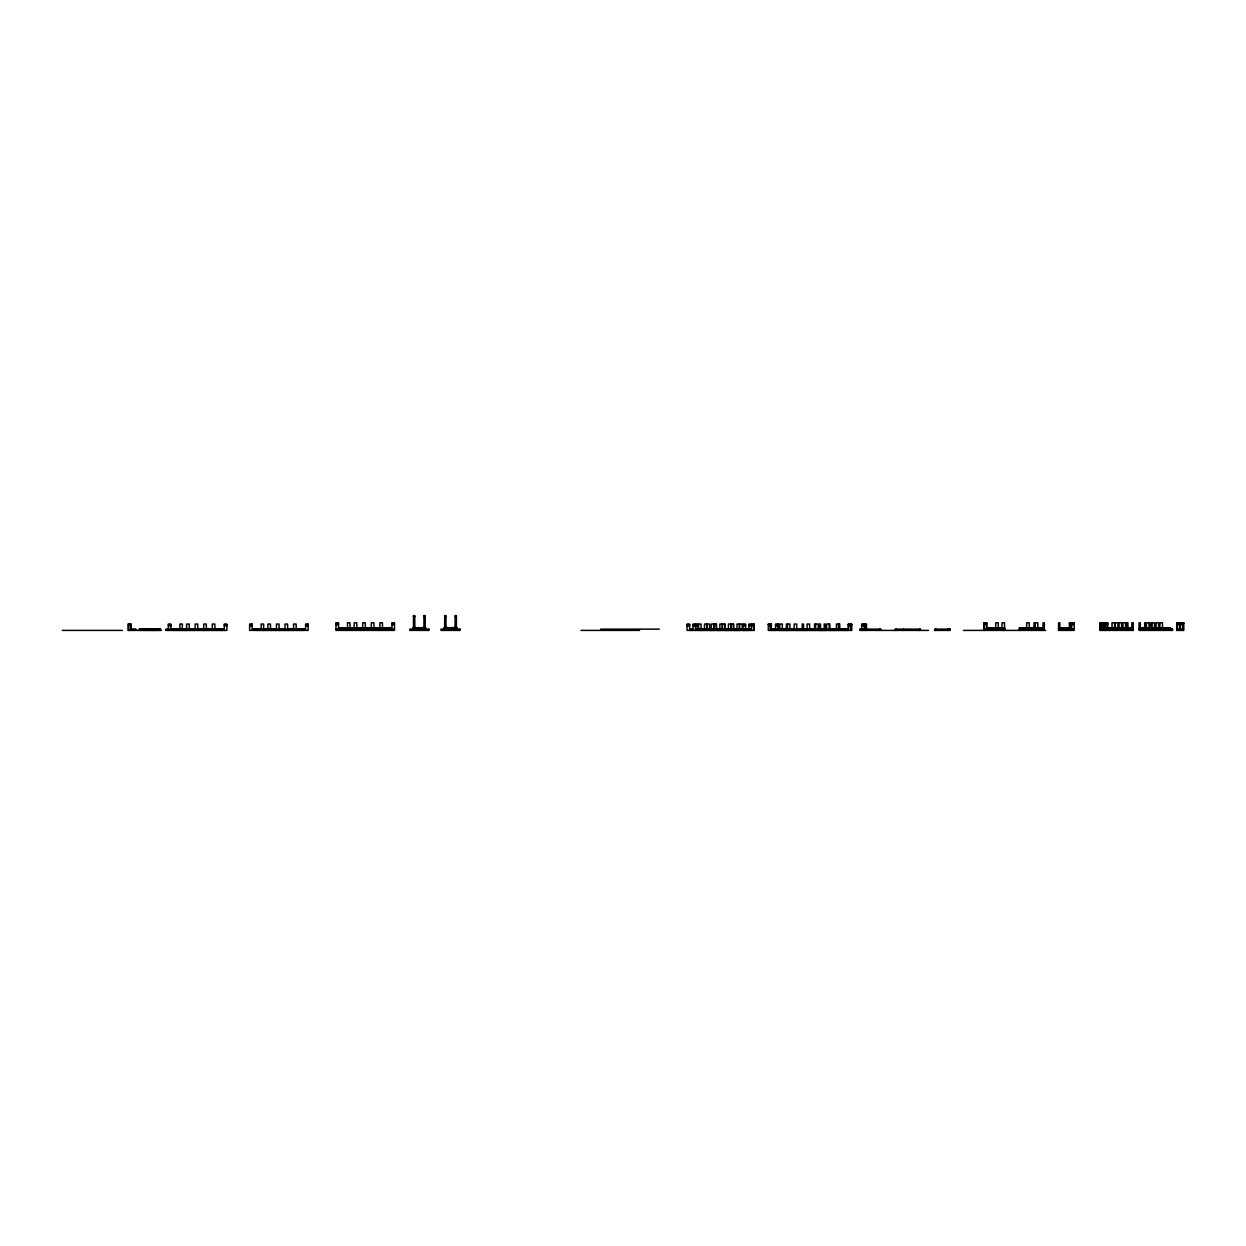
<?xml version="1.0" encoding="UTF-8"?>
<svg xmlns="http://www.w3.org/2000/svg" width="1246" height="1246" viewBox="0 0 1246 1246"><rect width="100%" height="100%" fill="white"/><g stroke="black" fill="none" stroke-linecap="round" stroke-linejoin="round"><path stroke-width="1.5" d="M181.542 630.398L181.542 629.137M182.383 630.398L182.383 629.137M183.754 629.137L183.754 630.398L183.91 629.137M413.501 616.303L414.778 616.303M423.936 616.303L425.198 616.303M444.682 616.303L445.959 616.303M455.117 616.303L456.379 616.303M413.501 616.552L414.778 616.552M423.936 616.552L425.198 616.552M444.682 616.552L445.959 616.552M455.117 616.552L456.379 616.552M1176.676 622.782L1180.087 622.782L1180.087 630.398L1176.676 630.398M335.968 623.405L338.507 623.405M391.929 623.405L394.468 623.405M983.842 623.405L986.816 623.405M1069.38 623.405L1074.239 623.405M1099.938 623.405L1103.255 623.405M1103.847 623.405L1107.756 623.405M1176.676 623.405L1180.087 623.405M1180.414 623.405L1183.7 623.405M689.614 630.398L689.614 624.044L687.06 624.044L687.06 630.398L754.11 630.398L754.11 624.044L749.002 624.044L748.877 630.398M768.284 624.044L771.352 624.044L771.352 630.398M778.532 624.044L775.573 624.044L775.573 630.398M335.968 624.558L338.507 624.558M391.929 624.558L394.468 624.558M983.842 624.558L986.396 624.558M1071.529 624.558L1074.239 624.558M1099.938 624.558L1102.539 624.558M1103.847 624.558L1107.756 624.558M1177.532 624.558L1180.087 624.558M1180.414 624.558L1182.952 624.558M128.712 624.682L131.251 624.682M168.35 624.682L170.904 624.682M224.311 624.682L226.865 624.682M249.636 624.682L252.175 624.682M305.597 624.682L308.136 624.682M687.06 624.682L689.614 624.682M693.041 624.682L698.149 624.682M743.021 624.682L745.575 624.682M749.002 624.682L754.11 624.682M768.284 624.682L771.352 624.682M775.573 624.682L778.532 624.682M848.199 624.682L851.797 624.682M861.671 624.682L866.5 624.682M168.35 625.819L170.904 625.819M224.311 625.819L226.865 625.819M249.636 625.819L252.175 625.819M305.597 625.819L308.136 625.819M687.06 625.819L689.614 625.819M693.041 625.819L698.149 625.819M743.021 625.819L745.575 625.819M749.002 625.819L754.11 625.819M768.798 625.819L771.352 625.819M775.573 625.819L778.111 625.819M848.619 625.819L851.174 625.819M861.671 625.819L864.522 625.819M413.501 627.112L414.778 627.112M423.936 627.112L425.198 627.112M444.682 627.112L445.959 627.112M455.117 627.112L456.379 627.112M413.501 627.283L414.778 627.283M423.92 627.283L425.213 627.283M444.682 627.283L445.959 627.283M455.101 627.283L456.394 627.283M355.733 627.859L363.411 627.859L363.411 629.137M444.183 627.859L456.893 627.859M1002.983 627.859L1004.634 627.859M1028.199 627.859L1035.815 627.859L1035.815 629.137M1036.765 627.859L1043.696 627.859L1043.696 630.398M1104.719 627.859L1104.392 629.137M1106.884 627.859L1132.645 627.859L1132.645 630.398M339.846 628.249L341.497 628.249M351.107 628.249L349.005 628.747M351.559 628.249L353.443 628.249M359.455 628.249L357.571 628.249L359.455 628.747M362.01 628.249L360.11 628.747M368.022 628.249L366.153 628.747M370.56 628.249L368.676 628.747M376.588 628.249L374.719 628.747L375.638 628.249M379.127 628.249L377.242 628.747M385.139 628.249L383.285 628.747M387.693 628.249L385.793 628.249L387.693 628.747M388.923 628.249L390.574 628.249M987.798 628.249L989.807 628.249M993.031 628.249L994.993 628.249M996.878 628.249L1001.379 628.249M1002.983 628.249L1004.634 628.249M1042.964 628.249L1037.388 628.747M1063.757 628.249L1060.72 628.747M1064.411 628.249L1068.024 628.249M1107.725 628.249L1111.245 628.747M1112.958 628.249L1115.98 628.249M1116.946 628.249L1120.138 628.249M1120.793 628.249L1123.752 628.249M1124.079 628.249L1131.243 628.249M1152.55 628.249L1141.243 628.747M1154.154 628.249L1161.116 628.249M1161.77 628.249L1167.658 628.249M1168.95 628.249L1170.601 628.249M339.846 628.747L341.497 628.747M345.734 628.747L346.7 628.249L345.08 628.747M351.559 628.747L353.443 628.747M369.626 628.747L370.545 628.747M383.721 628.747L385.139 628.747M388.923 628.747L390.574 628.747M987.798 628.747L989.807 628.747M993.685 628.747L994.651 628.249M999.432 628.747L1001.317 628.747M1002.983 628.747L1004.634 628.747M1032.513 628.747L1034.414 628.249L1028.838 628.747M1039.476 628.747L1038.541 628.249M1063.757 628.747L1061.857 628.249M1064.411 628.747L1068.024 628.747M1107.725 628.747L1110.186 628.747M1114.422 628.747L1115.388 628.747M1120.793 628.747L1122.677 628.747M1126.805 628.747L1128.689 628.747M1144.747 628.747L1145.65 628.747M1149.388 628.747L1151.288 628.747M1155.416 628.747L1157.207 628.249M1163.686 628.747L1165.119 628.747M1167.658 628.747L1165.773 628.249M1168.95 628.747L1170.601 628.747M131.219 629.137L135.861 629.137L135.861 630.398M224.218 629.137L165.718 629.137L165.718 630.398L226.865 630.398L226.865 624.044L224.311 624.044L224.218 630.398M261.271 629.137L268.669 629.137M269.681 629.137L277.079 629.137L277.079 630.398M335.968 629.137L394.468 629.137M600.774 629.137L659.274 629.137M696.919 629.137L714.628 629.137M715.282 629.137L732.414 629.137M732.804 629.137L740.155 629.137M776.523 629.137L774.654 629.137L774.716 630.398M778.111 629.137L779.404 629.137L779.342 630.398M779.794 629.137L794.45 629.137L794.45 630.398M808.685 629.137L816.239 629.137L816.239 630.398M983.842 629.137L1004.868 629.137L1004.868 630.398M1019.275 629.137L1044.319 629.137M1058.57 629.137L1074.239 629.137M1099.938 629.137L1133.19 629.137M1139.062 629.137L1172.642 629.137L1172.642 630.398L1139.062 630.398L1139.062 622.782L1140.339 622.782L1140.339 629.137M1177.532 629.137L1180.087 629.137M1180.414 629.137L1182.952 629.137M139.661 629.51L140.58 629.51L139.661 630.024M145.439 629.51L142.402 629.51L145.439 630.024M156.653 629.51L151.825 629.51L156.653 630.024M172.228 629.51L173.879 629.51M181.386 629.51L183.489 629.51M183.941 629.51L185.825 629.51L183.941 630.024M189.953 629.51L191.837 629.51L189.953 630.024M192.491 629.51L194.392 629.51L192.491 630.024M198.519 629.51L200.404 629.51L198.519 630.024M201.058 629.51L202.958 629.51L201.058 630.024M207.085 629.51L208.97 630.024L207.085 630.024M209.624 629.51L211.509 629.51L209.624 630.024M218.19 629.51L220.075 629.51L218.19 630.024M221.305 629.51L222.972 629.51M253.514 629.51L255.165 629.51M262.672 629.51L264.775 629.51M271.239 629.51L273.123 629.51L271.239 630.024M279.789 629.51L281.689 630.024L279.789 630.024M288.356 629.51L290.256 630.024L288.356 630.024M299.461 629.51L301.361 629.51L299.461 630.024M302.591 629.51L304.242 629.51M690.938 629.51L692.605 629.51M696.919 629.51L698.57 629.51M699.364 629.51L707.51 629.51M708.631 629.51L710.734 629.51M711.077 629.51L713.07 629.51M717.089 629.51L719.113 629.51M719.627 629.51L721.636 629.51M725.655 629.51L727.68 629.51M728.194 629.51L730.218 629.51M734.221 629.51L736.246 629.51M736.76 629.51L738.753 629.51M742.772 629.51L744.781 629.51M745.326 629.51L747.647 629.51M748.441 629.51L750.217 629.51M772.162 629.51L773.891 629.51M778.111 629.51L779.015 630.024M779.794 629.51L783.734 629.51M784.388 629.51L786.709 629.51M788.609 629.51L793.359 629.51M797.175 629.51L799.402 629.51M799.714 629.51L806.255 630.024M809.308 629.51L814.837 629.51M817.874 629.51L826.519 629.51M830.007 629.51L835.614 629.51M839.197 629.51L843.963 629.51M845.442 629.51L847.903 629.51M172.228 630.024L173.879 630.024M181.386 630.024L183.489 630.024M187.071 630.024L188.722 630.024M204.188 630.024L205.839 630.024M221.305 630.024L222.972 630.024M253.514 630.024L255.165 630.024M262.672 630.024L264.775 630.024M268.342 630.024L269.993 630.024M285.474 630.024L287.125 630.024M302.591 630.024L304.242 630.024M690.938 630.024L692.605 630.024M696.171 630.024L698.57 630.024M699.364 630.024L708.18 630.024M708.522 630.024L710.734 630.024M711.077 630.024L713.397 630.024M714.192 630.024L716.528 630.024M717.089 630.024L719.113 630.024M719.627 630.024L721.668 630.024M722.898 630.024L725.094 630.024M725.655 630.024L727.68 630.024M728.194 630.024L730.53 630.024M731.324 630.024L733.66 630.024M734.221 630.024L736.246 630.024M736.76 630.024L738.785 630.024M740.031 630.024L742.211 630.024M742.772 630.024L744.781 630.024M745.326 630.024L747.647 630.024M748.441 630.024L750.217 630.024M772.162 630.024L773.891 630.024M777.395 630.024L779.077 630.024M779.794 630.024L783.734 630.024M784.388 630.024L786.709 630.024M787.005 630.024L793.359 630.024M794.699 630.024L796.35 630.024M797.175 630.024L799.402 630.024M799.714 630.024L806.302 630.024M809.308 630.024L814.837 630.024M816.114 630.024L826.519 630.024M828.31 630.024L835.614 630.024M839.197 630.024L843.963 630.024M845.442 630.024L847.903 630.024M62.3 630.398L122.295 630.398M161.264 630.398L127.995 630.398L127.995 624.044L131.251 624.044L131.219 630.398M261.115 630.398L304.242 630.398L304.242 629.137L295.52 629.137L295.52 630.398M581.041 630.398L639.541 630.398M928.488 630.398L859.927 630.398L859.927 629.137L880.953 629.137L880.953 630.398M963.392 630.398L1045.628 630.398M1183.357 622.782L1183.357 630.398M1182.952 622.782L1182.952 630.398M1177.532 622.782L1177.532 630.398M1176.816 622.782L1176.816 630.398M1171.956 629.137L1171.956 630.398M1171.894 629.137L1171.894 630.398M1170.601 629.137L1170.601 627.859L1154.014 627.859L1154.014 629.137M1170.228 627.859L1170.29 629.137M1169.262 627.859L1169.262 629.137M1168.95 627.859L1168.95 629.137M1168.172 627.859L1168.281 629.137M1168.016 627.859L1168.016 629.137M1167.518 627.859L1167.58 629.137M1167.128 627.859L1167.019 629.137M1166.739 627.859L1166.739 629.137M1166.427 627.859L1166.225 629.137M1165.586 627.859L1165.477 629.137M1165.399 627.859L1165.212 629.137M1165.088 627.859L1165.088 629.137M1164.278 627.859L1164.185 629.137M1164.029 627.859L1164.013 629.137M1163.717 627.859L1163.857 629.137M1163.515 627.859L1163.515 629.137M1163.125 627.859L1163.125 629.137M1162.876 627.859L1162.876 629.137M1162.705 627.859L1162.596 629.137M1162.487 629.137L1162.487 622.782L1159.948 622.782L1159.746 629.137M1161.817 627.859L1161.817 629.137M1161.241 627.859L1161.241 629.137M1160.493 627.859L1160.369 629.137M1160.026 627.859L1160.197 629.137M1159.73 627.859L1159.621 629.137M1159.31 627.859L1159.434 629.137M1159.201 627.859L1159.06 629.137M1158.873 627.859L1158.702 629.137M1158.562 629.137L1158.624 622.782L1156.086 622.782L1155.93 629.137M1158.297 627.859L1158.297 629.137M1157.768 627.859L1157.814 629.137M1157.612 627.859L1157.612 629.137M1156.958 627.859L1156.958 629.137M1156.864 627.859L1156.864 629.137M1156.49 627.859L1156.49 629.137M1156.21 627.859L1156.21 629.137M1155.727 627.859L1155.649 629.137M1155.463 627.859L1155.447 629.137M1155.058 627.859L1155.307 629.137M1154.886 627.859L1154.871 629.137M1154.45 627.859L1154.45 629.137L1154.621 622.782L1151.32 622.782L1151.304 629.137M1152.69 629.137L1152.69 627.859L1139.841 627.859L1139.841 629.137M1152.067 622.782L1152.067 629.137M1151.834 627.859L1151.834 629.137M1151.46 627.859L1151.631 629.137M1150.993 627.859L1151.055 629.137M1150.883 627.859L1150.806 629.137M1150.027 629.137L1149.871 622.782L1146.476 622.782L1146.242 629.137M1149.622 627.859L1149.622 629.137M1149.451 627.859L1149.466 629.137M1149.092 627.859L1149.092 629.137L1149.014 622.782M1148.454 629.137L1148.345 627.859L1148.173 629.137M1147.644 627.859L1147.644 629.137M1147.379 627.859L1147.488 629.137M1147.083 627.859L1147.083 629.137M1146.99 627.859L1146.896 629.137M1146.741 627.859L1146.632 629.137M1146.211 627.859L1146.04 629.137M1145.744 629.137L1145.931 622.782L1144.669 622.782L1144.669 630.398M1145.152 627.859L1145.043 629.137M1144.872 627.859L1144.7 629.137M1144.171 627.859L1144.295 629.137M1143.968 629.137L1143.921 630.398M1143.61 627.859L1143.485 629.137L1143.314 627.859M1142.893 627.859L1142.893 629.137L1142.629 627.859M1142.239 627.859L1142.239 629.137M1142.052 629.137L1141.881 627.859L1141.57 629.137M1141.383 627.859L1141.383 629.137M1140.884 627.859L1140.9 629.137M1140.697 627.859L1140.729 629.137M1132.1 627.859L1132.1 629.137M1131.866 629.137L1131.913 622.782L1133.19 622.782L1133.19 630.398L1099.938 630.398L1099.938 622.782L1103.255 622.782L1103.255 629.137M1131.602 627.859L1131.586 629.137M1131.321 629.137L1131.212 627.859L1131.103 629.137M1130.714 627.859L1130.714 629.137M1130.558 627.859L1130.605 629.137M1130.169 627.859L1130.231 629.137M1130.044 627.859L1129.888 629.137M1129.172 627.859L1129.172 629.137M1128.876 627.859L1129.047 629.137M1128.627 627.859L1128.627 629.137M1128.331 627.859L1128.502 629.137M1128.144 627.859L1128.144 629.137M1127.91 629.137L1127.91 622.782L1126.649 622.782L1126.602 629.137M1127.614 627.859L1127.692 629.137M1127.443 627.859L1127.381 629.137M1127.272 627.859L1127.1 629.137M1126.945 627.859L1126.945 629.137M1126.446 627.859L1126.322 629.137M1126.213 627.859L1126.104 629.137M1125.917 627.859L1125.73 629.137L1125.465 622.782L1122.926 622.782L1123.02 629.137M1125.403 627.859L1125.325 629.137M1125.169 627.859L1125.169 629.137M1124.858 627.859L1124.858 629.137M1124.546 627.859L1124.671 629.137M1124.079 627.859L1124.079 629.137M1123.207 627.859L1123.207 629.137M1122.833 627.859L1122.833 629.137M1122.475 627.859L1122.568 629.137M1122.335 627.859L1122.148 629.137M1121.961 627.859L1122.039 629.137M1121.68 627.859L1121.68 629.137L1121.525 622.782L1118.97 622.782L1119.235 629.137M1121.182 627.859L1121.229 629.137M1120.886 627.859L1120.886 629.137M1120.606 627.859L1120.606 629.137M1120.481 627.859L1120.325 629.137L1120.061 627.859M1119.765 627.859L1119.936 629.137M1119.406 627.859L1119.406 629.137M1118.815 627.859L1118.223 629.137M1118.036 627.859L1118.036 629.137M1117.927 629.137L1117.88 622.782L1115.341 622.782L1115.341 629.137L1115.217 627.859M1117.615 627.859L1117.615 629.137M1117.351 627.859L1117.179 629.137L1117.055 627.859M1116.837 627.859L1116.837 629.137M1116.291 627.859L1116.291 629.137M1115.7 627.859L1115.7 629.137M1114.905 627.859L1114.874 629.137M1114.734 627.859L1114.734 629.137M1114.547 629.137L1114.547 622.782L1112.008 622.782L1112.024 629.137M1114.282 629.137L1113.613 627.859M1113.503 627.859L1113.348 629.137M1113.223 627.859L1113.114 629.137M1112.834 627.859L1112.834 629.137M1112.616 627.859L1112.538 629.137M1112.46 627.859L1112.351 629.137M1111.868 627.859L1111.759 629.137M1111.525 627.859L1111.572 629.137M1111.011 627.859L1110.934 629.137M1110.716 627.859L1110.731 629.137M1110.217 627.859L1110.186 629.137M1109.875 627.859L1109.875 629.137M1109.392 627.859L1109.563 629.137M1109.361 629.137L1109.205 627.859L1109.065 629.137M1108.722 627.859L1108.691 629.137M1108.535 627.859L1108.535 629.137M1108.052 627.859L1108.052 629.137M1107.725 629.137L1107.756 622.782L1103.847 622.782L1103.847 630.398M1107.383 627.859L1107.383 629.137M1107.196 622.782L1107.071 629.137M1105.202 622.782L1105.202 630.398M1104.657 622.782L1104.657 630.398M1103.068 622.782L1103.068 629.137M1102.476 622.782L1102.476 629.137M1100.716 622.782L1100.716 630.398M1100.514 622.782L1100.514 630.398M1071.685 622.782L1071.685 629.137M1070.532 622.782L1070.532 629.137M1069.38 629.137L1069.38 622.782L1074.239 622.782L1074.239 630.398L1058.57 630.398L1058.57 622.782L1059.848 622.782L1059.848 629.137M1068.024 629.137L1068.024 627.859L1059.598 627.859L1059.723 630.398M1067.713 627.859L1067.697 629.137M1066.825 627.859L1066.919 629.137M1066.701 627.859L1066.701 629.137M1066.374 627.859L1066.374 629.137M1066.155 627.859L1066.155 629.137M1065.501 627.859L1065.501 629.137M1065.003 627.859L1065.003 629.137M1064.224 627.859L1064.224 629.137M1062.9 627.859L1062.9 629.137M1062.667 627.859L1062.667 629.137M1062.511 627.859L1062.386 629.137M1061.514 627.859L1061.514 629.137L1061.234 627.859M1044.319 630.398L1044.319 622.782L1043.058 622.782L1043.058 629.137L1043.323 627.859M1043.494 627.859L1043.603 629.137M1042.824 627.859L1042.824 629.137M1042.45 629.137L1042.45 627.859L1042.17 629.137M1041.687 627.859L1041.687 629.137M1041.298 627.859L1041.189 629.137M1040.893 627.859L1041.017 629.137M1040.612 627.859L1040.737 629.137M1040.145 627.859L1040.145 629.137M1039.631 627.859L1039.631 629.137M1039.46 629.137L1039.335 627.859L1039.071 629.137M1038.183 627.859L1038.043 629.137M1037.902 629.137L1037.747 622.782L1034.055 622.782L1033.884 629.137M1037.529 627.859L1037.529 629.137M1037.139 627.859L1037.139 629.137M1035.208 622.782L1035.208 629.137M1034.928 627.859L1035.037 629.137M1034.663 627.859L1034.756 629.137M1034.273 627.859L1034.273 629.137M1033.759 627.859L1033.635 629.137M1033.121 627.859L1033.121 629.137M1032.623 627.859L1032.732 629.137M1032.467 627.859L1032.327 629.137M1032.218 627.859L1032.171 629.137M1031.532 627.859L1031.532 629.137M1031.065 627.859L1031.065 629.137M1030.909 627.859L1030.769 629.137M1030.613 627.859L1030.504 629.137M1030.115 627.859L1030.115 629.137M1029.476 627.859L1029.632 629.137M1029.352 629.137L1029.18 622.782L1026.642 622.782L1026.642 629.137M1028.994 627.859L1028.994 629.137M1028.573 627.859L1028.573 629.137M1027.249 629.137L1027.249 627.859L1019.275 627.859L1019.275 630.398M1026.47 627.859L1026.361 629.137M1026.19 627.859L1026.112 629.137M1025.847 628.747L1020.272 628.747L1023.309 628.249M1025.551 627.859L1025.707 629.137M1025.333 627.859L1025.333 629.137M1025.224 627.859L1025.224 629.137M1024.57 627.859L1024.57 629.137M1024.181 627.859L1024.056 629.137M1023.776 627.859L1023.901 629.137M1023.651 627.859L1023.605 629.137M1023.013 627.859L1023.013 629.137M1022.468 627.859L1022.499 629.137M1022.218 627.859L1022.218 629.137M1021.938 627.859L1021.938 629.137M1021.549 627.859L1021.549 629.137M1021.05 627.859L1020.895 629.137M1020.786 627.859L1020.801 629.137M1020.412 627.859L1020.412 629.137M1019.913 627.859L1020.007 629.137M1019.742 627.859L1019.773 630.398M1019.524 629.137L1019.524 630.398M1004.525 630.398L1004.525 622.782L1001.986 622.782L1001.94 629.137M1004.307 627.859L1004.307 629.137M1004.12 627.859L1004.12 629.137M1003.56 629.137L1003.56 630.398M1002.718 629.137L1002.718 627.859L990.29 627.859L990.29 629.137M1001.846 627.859L1001.659 629.137M1001.301 627.859L1001.301 629.137M1000.678 627.859L1000.787 629.137M1000.507 627.859L1000.507 629.137M1000.149 627.859L1000.336 629.137M999.822 627.859L999.993 629.137M999.666 627.859L999.666 629.137M999.323 627.859L999.479 629.137M999.121 627.859L999.199 629.137M998.965 627.859L999.043 629.137M998.295 629.137L998.295 622.782L995.756 622.782L995.756 629.137M997.953 627.859L997.766 629.137M997.532 627.859L997.61 629.137M997.407 627.859L997.454 629.137M997.018 627.859L997.127 629.137M996.613 627.859L996.535 629.137M996.333 627.859L996.442 629.137M995.554 627.859L995.476 629.137M995.32 627.859L995.32 629.137M994.978 627.859L994.978 629.137M994.495 627.859L994.495 629.137M994.152 627.859L994.152 629.137M993.109 627.859L993.109 629.137M992.953 627.859L992.953 629.137M992.766 629.137L992.61 627.859L992.439 629.137M992.096 627.859L992.283 629.137M991.941 627.859L991.941 629.137M991.131 627.859L991.131 629.137M990.788 627.859L990.788 629.137M990.632 627.859L990.632 629.137M989.807 629.137L989.807 627.859L987.798 627.859L987.798 629.137M989.48 627.859L989.48 629.137M989.137 627.859L989.137 629.137M988.467 627.859L988.467 629.137M988.14 627.859L988.14 629.137M988.125 627.859L988.125 629.137M986.816 629.137L986.816 622.782L983.842 622.782L983.919 630.398M986.474 622.782L986.396 629.137M984.262 622.782L984.262 630.398M949.156 629.137L949.156 630.398M948.004 629.137L948.004 630.398M935.808 629.137L935.808 630.398M935.684 629.137L935.684 630.398M920.405 630.398L920.405 629.137L895.344 629.137L895.344 630.398M919.891 629.137L919.891 630.398M919.766 629.137L919.766 630.398M903.646 630.398L903.568 629.137L903.428 630.398M895.858 629.137L895.858 630.398M895.594 629.137L895.594 630.398M880.611 629.137L880.611 630.398M879.629 629.137L879.629 630.398M866.5 630.398L866.5 624.044L861.671 624.044L861.671 630.398M865.503 624.044L865.503 630.398M864.21 624.044L864.21 630.398M860.347 629.137L860.347 630.398M851.174 624.044L851.174 630.398M850.738 624.044L850.738 630.398M848.619 624.044L848.619 630.398M848.199 630.398L848.199 624.044L851.797 624.044L851.797 630.398L768.284 630.398L768.361 624.044M847.903 630.398L847.903 629.137L837.795 629.137L837.795 630.398M847.592 629.137L847.592 630.398M847.093 629.137L847.093 630.398M846.782 629.137L846.782 630.398M846.564 629.137L846.564 630.398M846.252 629.137L846.205 630.398M845.754 629.137L845.754 630.398M845.442 629.137L845.442 630.398M845.193 629.137L845.193 630.398M845.037 629.137L844.881 630.398M844.586 629.137L844.477 630.398M844.258 629.137L844.305 630.398M844.072 629.137L843.994 630.398M843.495 629.137L843.308 630.398M843.153 629.137L843.106 630.398M842.779 629.137L842.779 630.398M841.969 629.137L841.969 630.398M841.595 629.137L841.72 630.398M841.393 629.137L841.284 630.398M840.225 629.137L840.225 630.398M840.162 629.137L840.006 630.398M839.851 630.398L839.711 624.044L836.44 624.044L836.471 630.398L836.549 629.137L828.606 629.137L828.606 630.398M839.415 629.137L839.415 630.398M839.181 629.137L839.181 630.398M838.979 624.044L838.885 630.398L838.854 629.137M838.449 624.044L838.574 630.398M838.122 629.137L838.122 630.398M835.988 629.137L835.988 630.398M835.599 629.137L835.708 630.398M835.427 629.137L835.427 630.398M835.069 630.398L835.069 629.137L834.804 630.398M834.54 629.137L834.54 630.398M834.306 629.137L834.275 630.398M833.917 629.137L833.808 630.398M833.449 629.137L833.449 630.398M832.998 629.137L832.998 630.398M832.842 629.137L832.873 630.398M832.203 629.137L832.203 630.398M832.079 629.137L832.079 630.398M831.44 629.137L831.44 630.398M831.16 629.137L831.284 630.398M830.817 629.137L830.77 630.398M830.537 629.137L830.537 630.398M830.288 629.137L830.116 630.398M830.007 630.398L829.852 624.044L826.674 624.044L826.503 630.398L826.378 629.137M829.649 630.398L829.649 629.137L829.384 630.398M829.213 624.044L829.229 630.398M827.282 630.398L827.282 629.137L817.516 629.137L817.563 630.398M825.989 629.137L825.989 630.398M825.864 629.137L825.74 630.398M825.444 630.398L825.444 624.044L824.167 624.044L824.276 630.398M825.241 629.137L825.35 630.398M825.086 629.137L825.086 630.398M824.836 629.137L824.836 630.398M824.431 629.137L824.431 630.398M824.027 629.137L823.918 630.398M823.699 629.137L823.637 630.398M823.528 629.137L823.528 630.398M823.263 629.137L823.263 630.398M822.874 629.137L822.874 630.398M822.609 629.137L822.718 630.398M822.298 629.137L822.298 630.398M822.158 629.137L822.158 630.398M821.971 630.398L821.784 629.137L821.737 630.398M821.332 629.137L821.254 630.398M821.161 629.137L821.036 630.398M820.927 629.137L820.818 630.398M820.678 630.398L820.538 624.044L819.261 624.044L819.152 630.398M820.226 629.137L820.226 630.398M820.07 629.137L820.102 630.398M819.775 629.137L819.775 630.398M819.603 629.137L819.494 630.398M818.669 629.137L818.669 630.398M818.404 629.137L818.451 630.398M818.342 630.398L818.17 624.044L814.526 624.044L814.697 630.398L814.744 629.137M818.015 629.137L818.015 630.398M815.632 624.044L815.632 630.398M815.46 629.137L815.367 630.398M815.196 629.137L815.18 630.398M814.37 630.398L814.261 629.137L814.09 630.398M813.607 629.137L813.607 630.398M813.217 629.137L813.217 630.398M813.093 629.137L812.937 630.398M812.766 629.137L812.766 630.398M812.641 629.137L812.594 630.398M811.66 629.137L811.66 630.398M811.551 629.137L811.504 630.398M811.208 629.137L811.208 630.398M810.928 629.137L811.053 630.398M810.539 629.137L810.539 630.398M810.102 629.137L810.102 630.398L809.884 629.137M809.775 630.398L809.604 624.044L807.065 624.044L807.065 630.398M809.448 629.137L809.448 630.398M808.997 629.137L808.997 630.398M807.906 629.137L807.906 630.398M807.673 630.398L807.673 629.137L795.602 629.137L795.758 630.398M806.91 629.137L806.801 630.398M806.629 629.137L806.676 630.398M806.131 629.137L806.131 630.398M805.741 630.398L805.695 629.137L805.632 630.398M805.041 629.137L805.041 630.398M804.651 629.137L804.651 630.398M804.542 629.137L804.542 630.398M803.358 630.398L803.545 624.044L802.284 624.044L802.237 630.398L802.362 629.137M803.109 630.398L803.109 629.137L802.985 630.398M802.642 629.137L802.642 630.398M801.817 629.137L801.957 630.398M801.552 629.137L801.552 630.398L801.427 629.137M801.069 629.137L801.147 630.398M800.96 629.137L800.804 630.398M800.399 629.137L800.399 630.398M800.119 629.137L800.119 630.398M799.745 629.137L799.714 630.398M799.589 629.137L799.527 630.398M799.371 629.137L799.247 630.398M798.156 629.137L798.312 630.398M797.97 629.137L797.97 630.398M797.658 629.137L797.72 630.398M797.16 629.137L797.3 630.398M796.988 629.137L796.879 630.398M796.646 630.398L796.724 624.044L794.185 624.044L794.185 630.398M796.537 629.137L796.35 630.398M793.281 629.137L793.39 630.398M792.518 629.137L792.518 630.398M792.207 629.137L792.394 630.398M792.051 629.137L791.973 630.398M791.475 629.137L791.381 630.398M791.194 629.137L791.194 630.398M790.961 629.137L790.961 630.398M790.836 629.137L790.68 630.398M789.59 629.137L789.762 630.398L790.011 624.044L786.413 624.044L786.242 630.398L786.179 629.137M789.403 629.137L789.481 630.398M789.107 629.137L789.185 630.398M788.749 629.137L788.593 630.398M788.422 629.137L788.329 630.398M788.251 629.137L788.079 630.398M787.97 629.137L787.97 630.398M787.674 629.137L787.674 630.398M787.472 624.044L787.472 630.398M787.036 629.137L787.036 630.398M786.896 629.137L786.896 630.398M786.631 629.137L786.615 630.398M785.728 629.137L785.743 630.398M785.478 629.137L785.478 630.398M784.824 630.398L784.669 629.137L784.513 630.398M784.201 629.137L784.155 630.398M783.905 629.137L784.077 630.398M783.625 629.137L783.687 630.398M783.469 629.137L783.469 630.398M782.846 629.137L782.846 630.398L782.644 629.137M782.363 630.398L782.317 624.044L779.778 624.044L779.794 630.398M782.192 629.137L782.27 630.398M781.912 629.137L781.974 630.398M781.211 629.137L781.133 630.398M780.868 629.137L780.759 630.398M780.432 629.137L780.432 630.398M779.996 629.137L780.105 630.398M778.454 624.044L778.579 630.398M778.111 624.044L778.111 630.398M775.152 629.137L775.214 630.398M773.891 630.398L773.891 629.137L772.162 629.137L772.162 630.398M773.564 629.137L773.501 630.398M772.551 629.137L772.489 630.398M770.9 624.044L770.9 630.398M770.838 624.044L770.838 630.398M768.798 624.044L768.798 630.398M754.001 624.044L754.001 630.398M751.556 624.044L751.556 630.398M750.217 630.398L750.217 629.137L741.479 629.137L741.479 630.398M749.89 629.137L749.89 630.398M749.78 629.137L749.78 630.398M748.566 629.137L748.721 630.398M748.441 629.137L748.441 630.398M747.943 629.137L747.849 630.398L747.647 629.137M747.335 629.137L747.335 630.398M747.179 629.137L747.07 630.398M746.79 629.137L746.79 630.398M746.525 629.137L746.681 630.398M746.323 629.137L746.323 630.398M745.996 629.137L745.996 630.398M745.575 630.398L745.575 624.044L743.021 624.044L743.021 630.398M745.248 629.137L745.388 630.398M744.968 629.137L744.968 630.398M744.843 629.137L744.843 630.398M744.625 629.137L744.625 630.398M744.236 629.137L744.236 630.398M744.111 629.137L743.955 630.398M743.691 629.137L743.691 630.398M743.535 629.137L743.426 630.398M743.301 629.137L743.301 630.398M742.694 629.137L742.694 630.398M742.538 629.137L742.398 630.398L742.102 624.044L736.993 624.044L736.993 630.398M740.046 629.137L740.155 630.398M739.548 624.044L739.548 630.398M739.439 624.044L739.283 630.398M739.174 629.137L739.112 630.398M738.925 629.137L738.925 630.398M738.613 629.137L738.504 630.398M738.224 629.137L738.224 630.398M738.115 630.398L737.959 629.137L737.85 630.398M737.601 629.137L737.601 630.398M736.682 629.137L736.729 630.398M736.448 629.137L736.557 630.398M736.293 629.137L736.293 630.398M736.059 629.137L736.059 630.398M735.67 629.137L735.67 630.398M735.561 629.137L735.389 630.398M735.124 629.137L735.124 630.398M734.875 629.137L734.86 630.398M734.735 629.137L734.735 630.398M734.47 629.137L734.47 630.398M734.128 629.137L734.128 630.398M733.863 629.137L733.956 630.398M733.723 630.398L733.567 624.044L728.427 624.044L728.427 630.398M733.427 624.044L733.427 630.398M732.928 629.137L732.928 630.398M731.745 629.137L731.745 630.398M731.433 629.137L731.604 630.398M731.324 629.137L731.324 630.398M730.981 624.044L731.137 630.398M730.872 624.044L730.826 630.398M730.545 629.137L730.545 630.398M730.358 629.137L730.358 630.398M729.954 629.137L729.954 630.398M729.673 629.137L729.673 630.398M729.549 629.137L729.564 630.398M729.284 629.137L729.19 630.398M728.879 629.137L728.879 630.398M728.147 629.137L728.147 630.398M728.007 629.137L727.991 630.398M727.726 629.137L727.726 630.398M727.493 629.137L727.493 630.398M727.103 629.137L727.103 630.398M726.839 629.137L726.994 630.398M726.558 629.137L726.589 630.398M726.325 629.137L726.293 630.398M726.184 629.137L726.184 630.398M725.935 629.137L725.935 630.398M725.437 629.137L725.561 630.398M725.297 629.137L725.234 630.398L725.001 624.044L719.861 624.044L719.861 630.398M724.861 624.044L724.861 630.398M724.549 629.137L724.549 630.398M724.362 629.137L724.362 630.398M723.038 629.137L723.038 630.398M722.68 629.137L722.68 630.398M722.431 624.044L722.571 630.398M722.322 624.044L722.15 630.398M721.995 629.137L721.995 630.398M721.792 629.137L721.792 630.398M721.496 629.137L721.387 630.398M721.107 629.137L721.107 630.398M720.998 629.137L720.998 630.398M720.718 629.137L720.718 630.398M720.484 629.137L720.484 630.398M719.565 629.137L719.705 630.398M719.269 629.137L719.331 630.398M719.16 629.137L719.16 630.398M718.942 629.137L718.942 630.398M718.553 629.137L718.553 630.398M718.272 629.137L718.428 630.398M718.008 629.137L718.008 630.398M717.836 629.137L717.727 630.398M717.618 629.137L717.618 630.398M717.229 629.137L717.338 630.398M716.886 629.137L716.886 630.398M716.73 629.137L716.715 630.398L716.403 624.044L711.31 624.044L711.31 630.398M716.294 624.044L716.294 630.398M714.519 629.137L714.519 630.398M714.114 629.137L714.192 630.398M713.865 624.044L714.005 630.398M713.756 624.044L713.6 630.398M713.366 629.137L713.304 630.398M713.242 629.137L713.242 630.398M712.868 629.137L712.868 630.398M712.541 629.137L712.541 630.398M712.276 629.137L712.432 630.398M712.151 629.137L712.073 630.398M711.746 629.137L711.746 630.398M711.668 629.137L711.559 630.398M710.999 629.137L711.03 630.398M710.859 629.137L710.859 630.398M710.407 629.137L710.594 630.398M709.986 629.137L709.986 630.398M709.628 630.398L709.628 624.044L704.52 624.044L704.442 630.398L704.286 629.137M709.441 629.137L709.441 630.398M709.161 629.137L709.285 630.398M708.787 629.137L708.772 630.398M708.289 629.137L708.117 630.398L708.008 629.137M707.074 624.044L707.058 630.398M706.98 624.044L706.887 630.398M706.716 629.137L706.716 630.398M706.233 629.137L706.233 630.398M706.217 629.137L706.217 630.398M705.454 629.137L705.454 630.398M704.675 629.137L704.675 630.398M704.083 629.137L703.616 630.398M703.133 629.137L703.133 630.398M702.619 629.137L702.619 630.398M702.464 629.137L702.339 630.398M702.183 629.137L702.183 630.398M701.965 629.137L701.887 630.398M701.732 629.137L701.732 630.398M700.906 629.137L701.015 630.398L701.093 624.044L698.554 624.044L698.57 630.398M700.75 629.137L700.704 630.398M700.236 629.137L700.236 630.398M699.395 629.137L699.364 630.398M698.258 629.137L698.258 630.398M698.118 630.398L698.149 624.044L693.041 624.044L693.041 630.398M697.23 629.137L697.293 630.398M695.595 630.398L695.595 624.044L695.486 630.398M692.605 630.398L692.605 629.137L690.938 629.137L690.938 630.398M692.278 629.137L692.278 630.398M691.265 629.137L691.265 630.398M456.893 629.137L456.893 627.657L444.183 627.657L444.183 629.137M456.394 627.657L456.379 615.602L455.117 615.602L455.101 627.657M454.79 627.859L454.79 629.137M452.251 627.859L452.251 629.137M448.825 627.859L448.825 629.137M446.27 627.859L446.27 629.137M445.959 627.657L445.959 615.602L444.682 615.602L444.682 627.657M425.213 627.657L425.198 615.602L423.936 615.602L423.92 627.657M423.609 627.859L423.609 629.137M421.07 627.859L421.07 629.137M417.644 627.859L417.644 629.137M415.089 627.859L415.089 629.137M414.778 627.657L414.778 615.602L413.501 615.602L413.501 627.657M391.929 629.137L391.929 622.782L394.468 622.782L394.468 630.398L335.968 630.398L335.968 622.782L338.507 622.782L338.507 629.137M390.574 629.137L390.574 627.859L381.852 627.859L381.852 629.137M390.263 627.859L390.263 629.137M389.25 627.859L389.095 629.137M388.923 627.859L388.923 629.137M388.316 627.859L388.316 629.137M388.051 627.859L388.207 629.137M387.553 627.859L387.553 629.137M387.163 627.859L387.054 629.137M386.883 627.859L386.883 629.137M385.45 627.859L385.621 629.137M385.326 627.859L385.326 629.137M383.893 627.859L384.064 629.137M383.784 627.859L383.784 629.137M382.911 627.859L382.911 629.137M382.631 627.859L382.74 629.137M382.46 629.137L382.46 622.782L379.921 622.782L379.75 629.137M380.528 629.137L380.528 627.859L373.146 627.859L373.286 629.137M379.469 627.859L379.485 629.137M378.986 627.859L378.986 629.137M378.597 627.859L378.488 629.137M378.332 627.859L378.332 629.137M376.931 627.859L376.931 629.137M376.775 627.859L376.775 629.137M375.498 627.859L375.498 629.137M375.217 627.859L375.217 629.137M374.828 627.859L374.828 629.137M374.345 627.859L374.345 629.137M374.174 627.859L374.065 629.137L373.909 622.782L371.355 622.782L371.199 629.137M373.457 627.859L373.457 629.137M371.962 629.137L371.962 627.859L364.735 627.859L364.735 629.137M371.806 627.859L371.806 629.137M370.919 627.859L370.919 629.137M370.42 627.859L370.42 629.137M369.922 627.859L370.031 629.137M369.766 627.859L369.766 629.137M368.364 627.859L368.333 629.137M368.209 627.859L368.209 629.137M366.776 627.859L366.931 629.137M366.651 627.859L366.651 629.137M366.277 627.859L366.277 629.137M365.779 627.859L365.779 629.137M365.608 627.859L365.608 629.137M365.343 629.137L365.343 622.782L362.788 622.782L362.633 629.137M362.524 627.859L362.352 629.137M361.87 627.859L361.87 629.137M361.356 627.859L361.356 629.137M361.2 627.859L361.2 629.137M359.767 627.859L359.814 629.137M359.642 627.859L359.642 629.137M358.209 627.859L358.365 629.137M358.1 627.859L358.1 629.137M357.711 627.859L357.711 629.137M357.228 627.859L357.228 629.137M356.932 627.859L356.932 629.137L356.777 622.782L354.238 622.782L354.066 629.137M356.325 627.859L356.325 629.137M354.845 629.137L354.845 627.859L347.603 627.859L347.603 629.137L347.447 622.782L350.001 622.782L349.986 629.137M353.957 627.859L353.786 629.137M353.35 627.859L353.35 629.137M352.805 627.859L352.914 629.137M352.634 627.859L352.634 629.137M352.197 627.859L352.197 629.137M352.042 627.859L352.042 629.137M351.528 627.859L351.528 629.137M351.372 627.859L351.247 629.137M351.076 627.859L351.076 629.137M349.815 627.859L349.643 629.137M349.534 627.859L349.534 629.137M349.16 627.859L349.145 629.137M348.646 627.859L348.646 629.137M348.382 627.859L348.491 629.137M347.011 629.137L347.011 627.859L342.323 627.859L342.323 629.137M346.186 627.859L346.186 629.137M344.815 627.859L344.659 629.137M344.145 627.859L344.145 629.137M343.989 627.859L343.989 629.137M342.837 627.859L342.837 629.137M341.497 629.137L341.497 627.859L339.846 627.859L339.846 629.137M341.186 627.859L341.186 629.137M340.174 627.859L340.174 629.137M303.931 629.137L303.931 630.398M302.903 629.137L302.903 630.398M302.591 629.137L302.591 630.398M301.875 629.137L301.984 630.398M301.703 629.137L301.703 630.398M301.221 629.137L301.221 630.398M300.831 630.398L300.831 629.137L300.551 630.398M299.274 629.137L299.274 630.398M299.118 629.137L299.118 630.398M297.716 629.137L297.716 630.398M297.56 629.137L297.451 630.398M296.579 629.137L296.564 630.398M296.299 630.398L296.127 624.044L293.589 624.044L293.589 630.398M294.196 630.398L294.196 629.137L286.954 629.137L286.954 630.398M293.417 629.137L293.308 630.398M293.153 629.137L293.137 630.398M292.654 629.137L292.654 630.398M292.265 629.137L292.265 630.398L291.985 629.137M290.723 629.137L290.723 630.398M290.427 629.137L290.552 630.398M289.165 629.137L289.165 630.398M288.994 629.137L288.885 630.398M288.496 629.137L288.496 630.398M288.013 629.137L287.997 630.398M287.733 630.398L287.561 624.044L285.023 624.044L285.023 630.398M285.786 630.398L285.786 629.137L278.388 629.137L278.388 630.398M285.63 629.137L285.474 630.398M284.758 629.137L284.867 630.398M284.586 629.137L284.571 630.398M284.088 629.137L284.088 630.398M283.699 630.398L283.699 629.137L283.434 630.398M282.157 630.398L282.157 629.137L281.985 630.398M280.599 629.137L280.599 630.398M280.443 629.137L280.443 630.398M279.929 629.137L279.929 630.398M279.447 629.137L279.447 630.398M279.166 630.398L279.011 624.044L276.456 624.044L276.456 630.398M276.3 629.137L276.3 630.398M276.02 629.137L276.02 630.398M275.522 629.137L275.522 630.398M273.59 629.137L273.59 630.398L273.435 629.137M272.033 629.137L272.033 630.398M271.768 629.137L271.877 630.398M271.379 629.137L271.379 630.398M270.88 629.137L270.88 630.398M270.6 630.398L270.444 624.044L267.906 624.044L267.906 630.398M269.993 629.137L269.993 630.398M269.837 629.137L269.837 630.398M268.513 629.137L268.513 630.398M267.625 629.137L267.734 630.398M267.454 629.137L267.454 630.398M267.002 629.137L267.002 630.398M266.582 629.137L266.582 630.398L266.301 629.137M265.865 629.137L265.865 630.398M265.694 629.137L265.694 630.398M265.196 630.398L265.024 629.137L264.744 630.398M263.654 630.398L263.669 624.044L261.115 624.044L261.271 630.398M263.482 629.137L263.482 630.398M263.311 629.137L263.202 630.398M262.813 629.137L262.813 630.398M262.143 629.137L262.143 630.398M262.049 629.137L262.049 630.398M259.853 629.137L259.853 630.398M258.483 629.137L258.483 630.398M258.327 629.137L258.327 630.398M257.813 629.137L257.813 630.398M257.657 629.137L257.657 630.398M256.505 629.137L256.505 630.398M254.854 629.137L254.854 630.398M253.826 629.137L253.826 630.398M222.972 629.137L222.972 630.398M222.645 629.137L222.645 630.398M221.305 629.137L221.305 630.398M220.698 629.137L220.604 630.398M220.433 629.137L220.433 630.398M219.935 629.137L219.935 630.398M219.545 629.137L219.545 630.398M219.436 629.137L219.265 630.398M218.003 629.137L218.003 630.398M217.832 629.137L217.832 630.398M216.446 629.137L216.446 630.398M216.165 629.137L216.29 630.398M215.122 629.137L215.293 630.398M215.013 630.398L214.842 624.044L212.303 624.044L212.303 630.398M214.234 629.137L214.234 630.398M212.91 629.137L212.91 630.398M212.147 629.137L212.038 630.398M211.867 629.137L211.867 630.398M211.368 629.137L211.368 630.398M210.979 629.137L210.979 630.398M210.714 629.137L210.87 630.398M209.437 629.137L209.437 630.398M209.312 629.137L209.281 630.398M207.88 629.137L207.88 630.398M207.599 629.137L207.724 630.398M207.225 629.137L207.225 630.398M206.556 629.137L206.727 630.398M206.447 630.398L206.291 624.044L203.737 624.044L203.737 630.398M205.668 629.137L205.668 630.398M204.188 629.137L204.188 630.398M203.472 629.137L203.581 630.398M203.3 629.137L203.3 630.398M202.818 629.137L202.818 630.398M202.428 629.137L202.428 630.398M202.148 629.137L202.304 630.398M200.871 629.137L200.871 630.398M200.715 629.137L200.715 630.398M199.313 629.137L199.313 630.398M199.158 629.137L199.049 630.398M198.659 629.137L198.659 630.398M197.989 629.137L197.989 630.398M197.88 630.398L197.725 624.044L195.186 624.044L195.186 630.398M197.117 629.137L197.117 630.398M195.793 629.137L195.793 630.398M194.906 629.137L194.906 630.398M194.734 629.137L194.75 630.398M194.251 629.137L194.251 630.398M193.862 629.137L193.862 630.398M193.582 629.137L193.582 630.398M192.32 629.137L192.32 630.398M192.196 629.137L192.149 630.398M190.763 629.137L190.763 630.398M190.591 629.137L190.591 630.398M190.093 629.137L190.093 630.398M189.61 629.137L189.61 630.398M189.33 630.398L189.158 624.044L186.62 624.044L186.62 630.398M188.551 629.137L188.551 630.398M187.071 629.137L187.071 630.398M186.448 629.137L186.355 630.398L186.184 629.137M185.732 629.137L185.732 630.398M185.296 629.137L185.296 630.398M185.187 629.137L185.187 630.398M184.424 629.137L184.424 630.398M183.474 629.137L183.474 630.398M182.196 630.398L182.383 624.044L179.845 624.044L179.985 630.398M181.916 629.137L182.041 630.398M181.527 629.137L181.527 630.398M181.044 629.137L181.044 630.398M180.763 629.137L180.763 630.398M179.408 629.137L179.408 630.398M177.197 629.137L177.041 630.398M176.527 629.137L176.527 630.398M176.371 629.137L176.371 630.398M175.219 629.137L175.219 630.398M174.72 629.137L174.72 630.398M173.879 629.137L173.879 630.398M173.568 629.137L173.568 630.398M172.555 629.137L172.555 630.398M172.228 629.137L172.228 630.398M170.904 630.398L170.904 624.044L168.35 624.044L168.35 630.398M160.609 630.398L160.609 629.137L139.303 629.137L139.303 630.398M159.831 629.137L159.831 630.398M159.722 629.137L159.55 630.398M158.678 629.137L158.554 630.398L158.398 629.137M157.666 629.137L157.666 630.398M157.136 629.137L157.136 630.398M156.778 629.137L156.887 630.398M156.622 629.137L156.622 630.398M156.389 629.137L156.389 630.398M155.734 629.137L155.734 630.398M155.407 629.137L155.579 630.398M155.298 630.398L155.252 629.137L155.08 630.398M154.411 629.137L154.582 630.398M154.146 629.137L154.193 630.398M153.897 629.137L153.897 630.398M153.367 629.137L153.367 630.398M153.04 629.137L153.04 630.398M152.635 629.137L152.635 630.398M152.355 629.137L152.479 630.398M152.214 629.137L152.214 630.398M151.482 630.398L151.311 629.137L151.202 630.398M150.673 629.137L150.673 630.398M150.423 629.137L150.423 630.398M150.065 629.137L150.065 630.398M149.52 629.137L149.52 630.398M149.24 629.137L149.364 630.398M148.866 629.137L148.695 630.398M147.869 629.137L147.713 630.398M147.324 629.137L147.199 630.398M147.044 629.137L147.044 630.398M146.498 629.137L146.498 630.398M145.891 629.137L145.891 630.398M145.439 629.137L145.377 630.398M145.112 629.137L145.112 630.398M144.349 629.137L144.349 630.398M144.1 629.137L144.1 630.398M143.788 629.137L143.788 630.398M143.524 629.137L143.524 630.398M142.153 629.137L141.982 630.398L141.842 629.137M141.483 629.137L141.483 630.398M141.312 629.137L141.312 630.398M140.175 629.137L140.175 630.398M139.661 629.137L139.661 630.398M133.322 629.137L133.322 630.398M130.534 624.044L130.534 630.398M128.712 624.044L128.712 630.398M178.567 629.137L178.567 630.398L178.567 629.137M184.579 629.137L184.579 630.398L184.579 629.137M1183.7 622.782L1180.414 622.782L1180.414 630.398L1183.7 630.398L1183.7 622.782M252.175 624.044L249.636 624.044L249.636 630.398L252.175 630.398L252.175 624.044M308.136 624.044L305.597 624.044L305.597 630.398L308.136 630.398L308.136 624.044M425.711 627.657L413.002 627.859L425.711 627.657M417.27 628.249L416.351 628.747L417.27 628.249M422.363 628.249L421.444 628.747L422.363 628.249M448.451 628.249L447.532 628.747L448.451 628.249M453.544 628.249L452.625 628.747L453.544 628.249M255.165 629.137L253.514 629.137L253.514 630.398L255.165 630.398L255.165 629.137M260.679 629.137L255.991 629.137L255.991 630.398L260.679 630.398L260.679 629.137M428.889 629.137L409.809 629.137L409.809 630.398L428.889 630.398L428.889 629.137M460.07 629.137L440.991 629.137L440.991 630.398L460.07 630.398L460.07 629.137M950.309 629.137L934.64 629.137L934.64 630.398L950.309 630.398L950.309 629.137M135.487 629.51L134.584 630.024L135.487 629.51M149.754 629.51L146.81 630.024L149.754 629.51M159.208 629.51L157.308 630.024L159.208 629.51M179.081 629.51L177.462 630.024L179.081 629.51M217.536 629.51L215.667 630.024L217.536 629.51M260.367 629.51L258.747 630.024L260.367 629.51M267.111 629.51L265.211 630.024L267.111 629.51M275.662 629.51L273.777 630.024L275.662 629.51M284.228 629.51L282.344 630.024L284.213 629.51M292.794 629.51L290.91 630.024L292.763 629.51M298.806 629.51L296.937 630.024L298.806 629.51M1150.447 629.137L1150.447 627.859L1150.307 629.137M1145.541 629.137L1145.463 627.859L1145.448 629.137M1065.766 629.137L1065.766 627.859L1065.657 629.137M1064.053 629.137L1064.053 627.859L1063.944 629.137M1060.362 629.137L1060.362 627.859L1060.284 629.137M804.122 630.398L804.122 629.137L804.075 630.398M796.116 630.398L796.116 629.137L796.023 630.398M793.733 630.398L793.733 629.137L793.686 630.398M781.538 630.398L781.538 629.137L781.491 630.398M715.858 630.398L715.967 629.137L715.796 630.398M705.719 630.398L705.719 629.137L705.703 630.398M699.754 630.398L699.8 629.137L699.691 630.398M356.169 629.137L356.169 627.859L356.013 629.137M275.148 630.398L275.148 629.137L275.023 630.398M221.632 630.398L221.632 629.137L221.476 630.398M204.5 630.398L204.5 629.137L204.36 630.398M187.383 630.398L187.383 629.137L187.227 630.398"/></g></svg>
